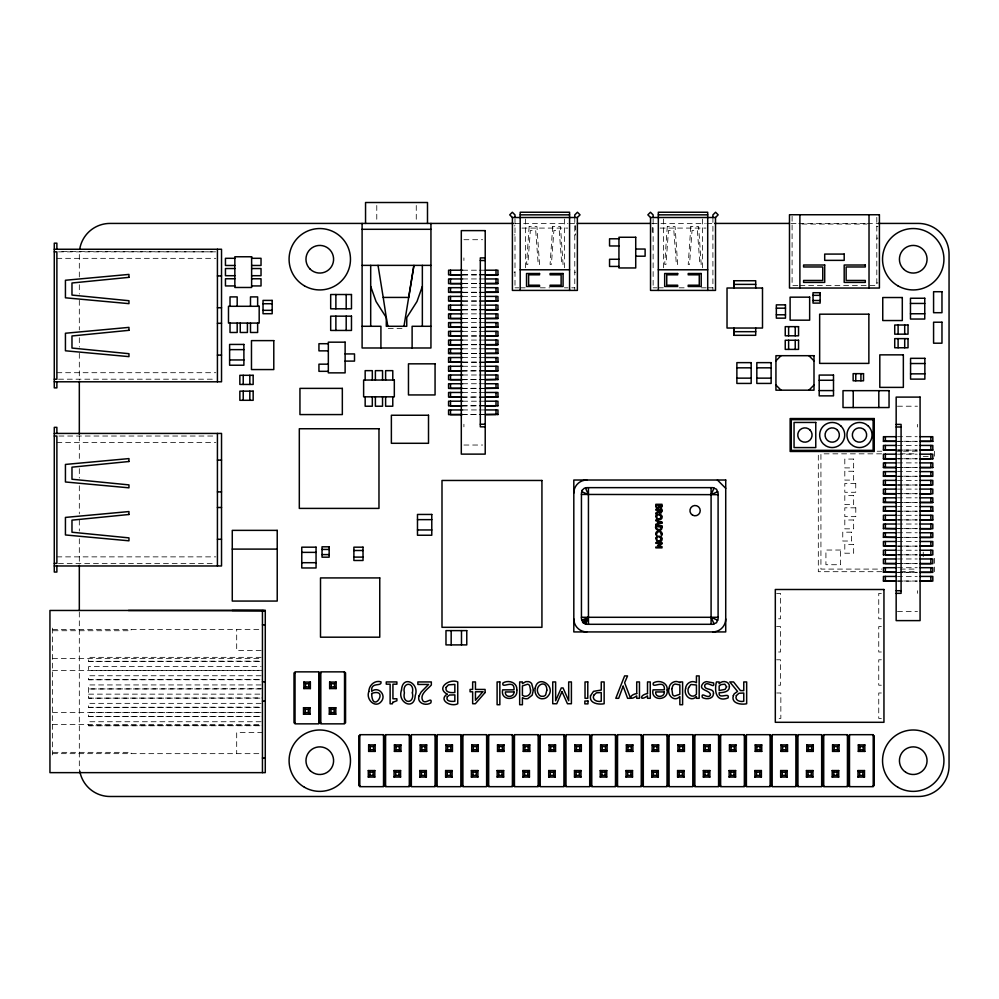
<?xml version="1.0" encoding="UTF-8"?>
<svg xmlns="http://www.w3.org/2000/svg" width="999" height="999" viewBox="0 0 999 999"><rect width="100%" height="100%" fill="white"/><g stroke="black" fill="none" stroke-linecap="round" stroke-linejoin="round"><path stroke-width="0.75" stroke-dasharray="5 3.75" d="M462.649 274.825L477.809 274.787M479.32 274.775L483.878 274.762M462.649 283.566L477.809 283.516M479.32 283.516L483.878 283.504M462.649 292.295L477.809 292.245M479.32 292.245L483.878 292.232M462.649 301.024L477.809 300.986M479.32 300.974L483.878 300.961M462.649 309.752L477.809 309.715M479.32 309.715L483.878 309.702M462.649 318.494L477.809 318.444M479.32 318.444L483.878 318.431M462.649 327.222L477.809 327.185M479.32 327.173L483.878 327.16M462.649 335.951L477.809 335.914M479.32 335.914L483.878 335.901M462.649 344.692L477.809 344.643M479.32 344.643L483.878 344.63M462.649 353.421L477.809 353.384M479.32 353.371L483.878 353.359M462.649 362.15L477.809 362.113M479.32 362.113L483.878 362.1M462.649 370.891L477.809 370.841L462.799 370.954M479.32 370.841L483.878 370.829M462.649 379.62L477.809 379.583L462.799 379.682M479.32 379.57L483.878 379.558M462.649 388.349L477.809 388.311L462.799 388.424M479.32 388.311L483.878 388.299M462.649 397.09L477.809 397.04L462.799 397.152M479.32 397.04L483.878 397.028M462.649 405.819L477.809 405.781L462.799 405.881M479.32 405.769L483.878 405.756M462.649 414.548L477.809 414.51L462.799 414.622M479.32 414.51L483.878 414.498M261.114 657.342L88.624 657.342L88.624 661.35L262.675 661.138M262.675 670.341L88.624 670.541L88.624 666.545L261.114 666.545M261.114 675.749L88.624 675.749L88.624 679.745L262.675 679.545M262.675 688.736L88.624 688.948L261.114 688.948M261.114 684.939L88.624 684.939L88.624 698.151L262.675 697.939M261.114 703.346L88.624 703.346L88.624 707.342L262.675 707.142M261.114 712.549L88.624 712.549L88.624 716.545L262.675 716.345M261.114 721.74L88.624 721.74L88.624 725.749L262.675 725.536M514.96 223.426L567.994 223.426M569.555 223.426L575.786 223.426M652.21 223.426L705.232 223.426M706.793 223.426L713.036 223.426M791.021 223.426L797.252 223.426M798.813 223.426L865.871 223.426M867.432 223.426L878.358 223.426M801.947 224.051L866.957 224.051M514.135 225.824L514.997 225.824M574.775 225.824L575.636 225.824L575.636 234.915L574.775 234.915M876.81 226.448L878.021 226.448M521.953 228.084L567.819 228.084M660.089 228.084L705.943 228.084M514.135 234.915L514.997 234.915M876.81 238.137L878.021 238.137M463.911 239.71L482.617 239.71M58.529 251.848L215.821 251.848L58.441 251.598M56.843 258.341L215.809 258.341M462.649 270.205L477.809 270.205M479.245 270.205L483.878 270.205M514.135 272.215L514.997 272.215M574.775 272.215L575.636 272.215M462.799 274.887L477.747 274.887M479.245 274.887L483.728 274.887M462.649 278.946L477.809 278.946M479.245 278.946L483.878 278.946M876.81 282.917L878.021 282.917M462.799 283.629L477.747 283.629M479.245 283.629L483.728 283.629M797.864 285.439L792.095 285.439L792.095 216.284M799.887 285.439L876.81 285.439L876.81 216.284M462.649 287.675L477.809 287.675M479.245 287.675L483.878 287.675M514.997 287.812L518.856 287.812M520.192 287.812L526.373 287.812M540.259 287.812L549.512 287.812M564.373 287.812L568.031 287.812M571.728 287.812L574.775 287.812M653.134 287.812L656.98 287.812M658.329 287.812L663.523 287.812M679.12 287.812L686.912 287.812M701.36 287.812L706.168 287.812M707.704 287.812L712.911 287.812M462.799 292.357L477.747 292.357M479.245 292.357L483.728 292.357M462.649 296.403L477.809 296.403M479.245 296.403L483.878 296.403M462.799 301.086L477.747 301.086M479.245 301.086L483.728 301.086M462.649 305.145L477.809 305.145M479.245 305.145L483.878 305.145M462.799 309.827L477.747 309.827M479.245 309.827L483.728 309.827M462.649 313.873L477.809 313.873M479.245 313.873L483.878 313.873M462.799 318.556L477.747 318.556M479.245 318.556L483.728 318.556M462.649 322.602L477.809 322.602M479.245 322.602L483.878 322.602M462.799 327.285L477.747 327.285M479.245 327.285L483.728 327.285M388.261 328.521L403.608 328.521M462.649 331.343L477.809 331.343M479.245 331.343L483.878 331.343M462.799 336.026L477.747 336.026M479.245 336.026L483.728 336.026M462.649 340.072L477.809 340.072M479.245 340.072L483.878 340.072M462.799 344.755L477.747 344.755M479.245 344.755L483.728 344.755M462.649 348.801L477.809 348.801M479.245 348.801L483.878 348.801M462.799 353.484L477.747 353.484M479.245 353.484L483.728 353.484M462.649 357.542L477.809 357.542M479.245 357.542L483.878 357.542M462.799 362.225L477.747 362.225M479.245 362.225L483.728 362.225M462.649 366.271L477.809 366.271M479.245 366.271L483.878 366.271M479.245 370.954L483.728 370.954M56.843 372.702L215.809 372.702M462.649 375L477.809 375M479.245 375L483.878 375M58.529 379.195L215.821 379.195M479.245 379.682L483.728 379.682M462.649 383.741L477.809 383.741M479.245 383.741L483.878 383.741M479.245 388.424L483.728 388.424M462.649 392.47L477.809 392.47M479.245 392.47L483.878 392.47M479.245 397.152L483.728 397.152M462.649 401.198L477.809 401.198M479.245 401.198L483.878 401.198M479.245 405.881L483.728 405.881M897.464 406.206L917.482 406.206M462.649 409.94L477.809 409.94M479.245 409.94L483.878 409.94M479.245 414.622L483.728 414.622M58.941 436.026L215.834 436.026M897.514 436.7L917.219 436.7M897.664 441.383L917.094 441.383M56.843 442.52L215.809 442.52M463.911 445.03L482.617 445.03M897.514 445.429L917.219 445.429M897.664 450.112L917.094 450.112M877.184 451.223L881.83 451.223M897.327 451.223L901.972 451.223M903.521 451.223L917.457 451.223M881.605 453.833L820.928 453.833L820.928 569.093L881.605 569.093M900.274 453.833L917.382 453.833M897.514 454.17L917.219 454.17M923.238 456.568L928.87 456.568M897.664 458.853L917.094 458.853M897.514 462.899L917.219 462.899M897.664 467.582L917.094 467.582M897.514 471.628L917.219 471.628M897.664 476.311L917.094 476.311M897.514 480.369L917.219 480.369M897.664 485.052L917.094 485.052M897.514 489.098L917.219 489.098M897.664 493.781L917.094 493.781M897.514 497.827L917.219 497.827M897.664 502.509L917.094 502.509M897.514 506.568L917.219 506.568M897.664 511.251L917.094 511.251M897.514 515.297L917.219 515.297M897.664 519.98L917.094 519.98M897.514 524.025L917.219 524.025M897.664 528.708L917.094 528.708M897.514 532.767L917.219 532.767M897.664 537.45L917.094 537.45M897.514 541.495L917.219 541.495M897.664 546.178L917.094 546.178M897.514 550.224L917.219 550.224M897.664 554.907L917.094 554.907M56.843 556.868L215.809 556.868M897.514 558.965L917.219 558.965M58.441 563.374L215.834 563.374M897.664 563.648L917.094 563.648M897.514 567.694L917.219 567.694M900.274 569.093L917.382 569.093M881.83 571.69L818.318 571.69L818.318 452.772M900.424 571.69L917.457 571.69M897.664 572.377L917.094 572.377M897.514 576.423L917.219 576.423M897.664 581.106L917.094 581.106M776.61 593.394L780.506 593.394L780.506 618.793L776.61 618.793M881.343 593.394L878.745 593.394L878.745 618.793L881.343 618.793M897.464 611.513L917.482 611.513M776.61 626.585L780.506 626.585L780.506 651.997L776.61 651.997M881.343 626.585L878.745 626.585L878.745 651.997L881.343 651.997M52.547 629.432L262.675 629.432M53.072 630.731L131.094 630.731L131.094 629.432M261.139 650.499L236.688 650.499L236.688 629.432M52.547 658.541L262.675 658.541M776.61 659.79L780.506 659.79L780.506 685.202L776.61 685.202M881.343 659.79L878.745 659.79L878.745 685.202L881.343 685.202M88.624 661.35L261.114 661.35M52.547 670.629L261.114 670.541M88.624 679.745L261.114 679.745M776.698 692.994L780.843 692.994L780.843 718.393L776.698 718.393M881.343 692.994L878.745 692.994L878.745 718.393L881.343 718.393M88.624 694.143L261.114 694.143M88.624 698.151L261.114 698.151M88.624 707.342L261.114 707.342M52.547 712.462L262.675 712.462M88.624 716.545L261.114 716.545M52.547 724.55L262.675 724.55M88.624 725.749L261.114 725.749M262.675 732.592L236.688 732.592L236.688 753.658M53.072 752.359L131.094 752.359L131.094 753.658M52.547 753.658L262.675 753.658M897.514 441.258L902.06 441.271M903.571 441.271L917.219 441.308M897.514 449.987L902.06 450M903.571 450.012L917.219 450.049M897.514 458.728L902.06 458.741M903.571 458.741L917.219 458.778M897.514 467.457L902.06 467.47M903.571 467.47L917.219 467.507M897.514 476.186L902.06 476.198M903.571 476.211L917.219 476.248M897.514 484.927L902.06 484.94M903.571 484.94L917.219 484.977M897.514 493.656L902.06 493.668M903.571 493.668L917.219 493.706M897.514 502.385L902.06 502.397M903.571 502.41L917.219 502.447M897.514 511.126L902.06 511.138M903.571 511.138L917.219 511.176M897.514 519.855L902.06 519.867M903.571 519.867L917.219 519.905M897.514 528.583L902.06 528.596M903.571 528.608L917.219 528.646M897.514 537.325L902.06 537.337M903.571 537.337L917.219 537.375M897.514 546.053L902.06 546.066M903.571 546.066L917.219 546.103M897.514 554.782L902.06 554.795M903.571 554.807L917.219 554.845M897.514 563.523L902.06 563.536M903.571 563.536L917.219 563.573M897.514 572.252L902.06 572.265M903.571 572.265L917.219 572.302M897.514 580.981L902.06 580.993M903.571 581.006L917.219 581.043M934.502 451.223L934.502 456.568M934.502 558.316L934.502 571.69M923.238 552.147L923.238 556.768M917.482 424.4L917.482 426.998M917.482 590.721L917.482 593.331M712.911 217.507L712.911 290.409M702.509 219.031L702.509 268.694M663.523 219.031L663.523 268.694M653.134 219.031L653.134 288.886M652.272 227.335L652.272 233.404M574.775 217.507L574.775 290.409M564.373 219.031L564.373 268.694M525.399 219.031L525.399 268.694M514.997 219.031L514.997 288.886M463.911 257.904L463.911 260.502M463.911 424.238L463.911 426.835M416.271 205.494L416.271 220.442M376.773 205.494L376.773 220.442M79.321 276.96L79.321 254.133A30.694 30.694 0 0 1 79.433 251.461M79.321 284.752L79.321 294.106M79.321 300.337L79.321 329.945M79.321 337.749L79.321 347.09M79.321 353.334L79.321 379.82M79.321 435.939L79.321 460.864M79.321 468.668L79.321 478.009M79.321 485.801L79.321 513.861M79.321 520.092L79.321 531.006M79.321 538.798L79.321 563.736M79.321 612.05L79.321 765.796A30.694 30.694 0 0 0 79.783 771.141M52.547 628.134L52.547 754.957M529.133 226.598L526.535 264.423L527.834 264.423L530.344 230.507L535.714 230.507L538.224 264.423L539.535 264.423L536.938 226.598L529.133 226.598M552.684 226.598L550.087 264.423L551.386 264.423L553.896 230.507L559.265 230.507L561.775 264.423L563.074 264.423L560.476 226.598L552.684 226.598M667.27 226.598L664.672 264.423L665.971 264.423L668.481 230.507L673.85 230.507L676.36 264.423L677.659 264.423L675.062 226.598L667.27 226.598M690.809 226.598L688.211 264.423L689.522 264.423L692.032 230.507L697.402 230.507L699.912 264.423L701.211 264.423L698.613 226.598L690.809 226.598M853.646 459.065L844.804 459.065L844.804 467.907L853.646 467.907L853.646 459.065M853.646 471.253L844.804 471.253L844.804 480.094L853.646 480.094L853.646 471.253M855.743 483.441L844.804 483.441L844.804 492.282L855.743 492.282L855.743 483.441M853.646 495.629L844.804 495.629L844.804 504.458L853.646 504.458L853.646 495.629M855.793 507.817L844.804 507.817L844.804 516.645L855.793 516.645L855.793 507.817M853.646 519.992L844.804 519.992L844.804 528.833L853.646 528.833L853.646 519.992M851.585 532.18L842.756 532.18L842.756 541.021L851.585 541.021L851.585 532.18M853.646 544.368L844.804 544.368L844.804 553.209L853.646 553.209L853.646 544.368M840.609 550.037L825.923 550.037L825.923 564.722L840.609 564.722L840.609 550.037"/><path stroke-width="1.5" d="M370.691 326.286L370.691 265.372M422.352 326.286L422.352 265.372M734.003 280.744L733.828 288.012L733.828 280.744L755.706 280.744L755.706 288.012M403.971 326.286L413.911 265.372L408.728 297.427L383.216 297.427L378.022 265.372M422.352 286.413L416.983 301.536L406.755 317.582L406.755 326.286L386.288 326.286L386.288 317.582L383.216 297.427M585.764 624.013L588.436 617.295L588.436 487.649M714.06 488.012L711.088 494.655L717.732 491.67M584.715 623.738L588.436 617.295L581.793 620.279M583.566 623.151L588.436 617.295L588.486 624.3M514.997 217.507L514.997 214.91L512.337 212.238L509.74 214.847L512.4 217.507L512.4 290.409L577.372 290.409L577.372 217.507L580.032 214.847L577.434 212.238L574.775 214.91L574.775 217.507M653.134 217.507L653.134 214.91L650.461 212.238L647.864 214.847L650.536 217.507L650.536 290.409L715.509 290.409L715.509 217.507L718.169 214.847L715.571 212.238L712.911 214.91L712.911 217.507M303.871 688.573L305.494 686.95L308.741 686.95L310.364 688.573L303.871 688.573L303.871 682.08L310.364 682.08L310.364 688.573M308.741 686.95L308.741 683.703L310.364 682.08M303.521 714.223L305.157 712.599L308.404 712.599L310.027 714.223L303.521 714.223L303.521 707.729L310.027 707.729L310.027 714.223M303.521 707.729L305.157 709.352L308.404 709.352L310.027 707.729M329.645 688.573L331.268 686.95L334.515 686.95L336.139 688.573L329.645 688.573L329.645 682.08L336.139 682.08L336.139 688.573M334.515 686.95L334.515 683.703L336.139 682.08M329.295 714.223L330.919 712.599L334.178 712.599L335.801 714.223L335.801 707.729L329.295 707.729L329.295 714.223L335.801 714.223M329.295 707.729L330.919 709.352L334.178 709.352L335.801 707.729M368.643 751.398L370.267 749.774L373.514 749.774L375.137 751.398L375.137 744.904L368.643 744.904L368.643 751.398L375.137 751.398M373.514 749.774L373.514 746.528L375.137 744.904M775.936 360.814L781.043 355.694M368.294 777.047L369.93 775.424L373.176 775.424L374.8 777.047L374.8 770.554L368.294 770.554L368.294 777.047L374.8 777.047M368.294 770.554L369.93 772.177L373.176 772.177L374.8 770.554M394.418 751.398L396.041 749.774L399.288 749.774L400.911 751.398L394.418 751.398L394.418 744.904L400.911 744.904L400.911 751.398M399.288 749.774L399.288 746.528L400.911 744.904M394.068 777.047L395.691 775.424L398.951 775.424L400.574 777.047L394.068 777.047L394.068 770.554L400.574 770.554L400.574 777.047M394.068 770.554L395.691 772.177L398.951 772.177L400.574 770.554M420.192 751.398L421.815 749.774L425.062 749.774L426.685 751.398L420.192 751.398L420.192 744.904L426.685 744.904L426.685 751.398M425.062 749.774L425.062 746.528L426.685 744.904M419.842 777.047L421.466 775.424L424.712 775.424L426.348 777.047L426.348 770.554L419.842 770.554L419.842 777.047L426.348 777.047M419.842 770.554L421.466 772.177L424.712 772.177L426.348 770.554M445.966 751.398L447.589 749.774L450.836 749.774L452.46 751.398L452.46 744.904L445.966 744.904L445.966 751.398L452.46 751.398M450.836 749.774L450.836 746.528L452.46 744.904M808.878 390.184L813.998 385.065M445.616 777.047L447.24 775.424L450.487 775.424L452.11 777.047L445.616 777.047L445.616 770.554L452.11 770.554L452.11 777.047M445.616 770.554L447.24 772.177L450.487 772.177L452.11 770.554M471.74 751.398L473.364 749.774L476.61 749.774L478.234 751.398L478.234 744.904L471.74 744.904L471.74 751.398L478.234 751.398M476.61 749.774L476.61 746.528L478.234 744.904M471.391 777.047L473.014 775.424L476.261 775.424L477.884 777.047L471.391 777.047L471.391 770.554L477.884 770.554L477.884 777.047M471.391 770.554L473.014 772.177L476.261 772.177L477.884 770.554M497.514 751.398L499.138 749.774L502.385 749.774L504.008 751.398L497.514 751.398L497.514 744.904L504.008 744.904L504.008 751.398M502.385 749.774L502.385 746.528L504.008 744.904M497.165 777.047L498.788 775.424L502.035 775.424L503.658 777.047L503.658 770.554L497.165 770.554L497.165 777.047L503.658 777.047M497.165 770.554L498.788 772.177L502.035 772.177L503.658 770.554M523.276 751.398L524.9 749.774L528.159 749.774L529.782 751.398L523.276 751.398L523.276 744.904L529.782 744.904L529.782 751.398M528.159 749.774L528.159 746.528L529.782 744.904M522.939 777.047L524.562 775.424L527.809 775.424L529.433 777.047L522.939 777.047L522.939 770.554L529.433 770.554L529.433 777.047M522.939 770.554L524.562 772.177L527.809 772.177L529.433 770.554M549.05 751.398L550.674 749.774L553.933 749.774L555.556 751.398L549.05 751.398L549.05 744.904L555.556 744.904L555.556 751.398M553.933 749.774L553.933 746.528L555.556 744.904M548.713 777.047L550.337 775.424L553.583 775.424L555.207 777.047L555.207 770.554L548.713 770.554L548.713 777.047L555.207 777.047M548.713 770.554L550.337 772.177L553.583 772.177L555.207 770.554M574.825 751.398L576.448 749.774L579.695 749.774L581.318 751.398L574.825 751.398L574.825 744.904L581.318 744.904L581.318 751.398M579.695 749.774L579.695 746.528L581.318 744.904M574.487 777.047L576.111 775.424L579.358 775.424L580.981 777.047L574.487 777.047L574.487 770.554L580.981 770.554L580.981 777.047M574.487 770.554L576.111 772.177L579.358 772.177L580.981 770.554M600.599 751.398L602.222 749.774L605.469 749.774L607.092 751.398L600.599 751.398L600.599 744.904L607.092 744.904L607.092 751.398M605.469 749.774L605.469 746.528L607.092 744.904M600.249 777.047L601.885 775.424L605.132 775.424L606.755 777.047L606.755 770.554L600.249 770.554L600.249 777.047L606.755 777.047M600.249 770.554L601.885 772.177L605.132 772.177L606.755 770.554M626.373 751.398L627.996 749.774L631.243 749.774L632.866 751.398L632.866 744.904L626.373 744.904L626.373 751.398L632.866 751.398M631.243 749.774L631.243 746.528L632.866 744.904M626.023 777.047L627.647 775.424L630.906 775.424L632.529 777.047L626.023 777.047L626.023 770.554L632.529 770.554L632.529 777.047M626.023 770.554L627.647 772.177L630.906 772.177L632.529 770.554M652.147 751.398L653.771 749.774L657.017 749.774L658.641 751.398L652.147 751.398L652.147 744.904L658.641 744.904L658.641 751.398M657.017 749.774L657.017 746.528L658.641 744.904M651.798 777.047L653.421 775.424L656.668 775.424L658.304 777.047L651.798 777.047L651.798 770.554L658.304 770.554L658.304 777.047M651.798 770.554L653.421 772.177L656.668 772.177L658.304 770.554M677.921 751.398L679.545 749.774L682.792 749.774L684.415 751.398L677.921 751.398L677.921 744.904L684.415 744.904L684.415 751.398M677.921 744.904L679.545 746.528L682.792 746.528L684.415 744.904M677.572 777.047L679.195 775.424L682.442 775.424L684.065 777.047L684.065 770.554L677.572 770.554L677.572 777.047L684.065 777.047M677.572 770.554L679.195 772.177L682.442 772.177L684.065 770.554M703.696 751.398L705.319 749.774L708.566 749.774L710.189 751.398L710.189 744.904L703.696 744.904L703.696 751.398L710.189 751.398M708.566 749.774L708.566 746.528L710.189 744.904M703.346 777.047L704.969 775.424L708.216 775.424L709.839 777.047L709.839 770.554L703.346 770.554L703.346 777.047L709.839 777.047M703.346 770.554L704.969 772.177L708.216 772.177L709.839 770.554M729.47 751.398L731.093 749.774L734.34 749.774L735.963 751.398L729.47 751.398L729.47 744.904L735.963 744.904L735.963 751.398M729.47 744.904L731.093 746.528L734.34 746.528L735.963 744.904M729.12 777.047L730.744 775.424L733.99 775.424L735.614 777.047L735.614 770.554L729.12 770.554L729.12 777.047L735.614 777.047M729.12 770.554L730.744 772.177L733.99 772.177L735.614 770.554M755.232 751.398L756.855 749.774L760.114 749.774L761.738 751.398L761.738 744.904L755.232 744.904L755.232 751.398L761.738 751.398M755.232 744.904L756.855 746.528L760.114 746.528L761.738 744.904M754.894 777.047L756.518 775.424L759.764 775.424L761.388 777.047L754.894 777.047L754.894 770.554L761.388 770.554L761.388 777.047M754.894 770.554L756.518 772.177L759.764 772.177L761.388 770.554M781.006 751.398L782.629 749.774L785.888 749.774L787.512 751.398L781.006 751.398L781.006 744.904L787.512 744.904L787.512 751.398M785.888 749.774L785.888 746.528L787.512 744.904M780.669 777.047L782.292 775.424L785.539 775.424L787.162 777.047L780.669 777.047L780.669 770.554L787.162 770.554L787.162 777.047M780.669 770.554L782.292 772.177L785.539 772.177L787.162 770.554M806.78 751.398L808.403 749.774L811.65 749.774L813.273 751.398L806.78 751.398L806.78 744.904L813.273 744.904L813.273 751.398M811.65 749.774L811.65 746.528L813.273 744.904M806.443 777.047L808.066 775.424L811.313 775.424L812.936 777.047L812.936 770.554L806.443 770.554L806.443 777.047L812.936 777.047M806.443 770.554L808.066 772.177L811.313 772.177L812.936 770.554M832.554 751.398L834.177 749.774L837.424 749.774L839.048 751.398L832.554 751.398L832.554 744.904L839.048 744.904L839.048 751.398M837.424 749.774L837.424 746.528L839.048 744.904M832.204 777.047L833.84 775.424L837.087 775.424L838.71 777.047L838.71 770.554L832.204 770.554L832.204 777.047L838.71 777.047M832.204 770.554L833.84 772.177L837.087 772.177L838.71 770.554M858.328 751.398L859.952 749.774L863.198 749.774L864.822 751.398L864.822 744.904L858.328 744.904L858.328 751.398L864.822 751.398M858.328 744.904L859.952 746.528L863.198 746.528L864.822 744.904M857.979 777.047L859.602 775.424L862.861 775.424L864.485 777.047L864.485 770.554L857.979 770.554L857.979 777.047L864.485 777.047M857.979 770.554L859.602 772.177L862.861 772.177L864.485 770.554M582.579 622.165L588.436 617.295M447.04 694.168C438.062 700.461 451.311 707.28 457.742 703.746L457.742 681.942C449.95 678.196 435.589 687.811 447.04 694.055M462.649 274.825L450.524 274.862L450.524 270.205M485.389 274.762L497.952 274.737M462.649 283.566L450.524 283.591L450.524 278.946M485.389 283.491L497.952 283.466M462.649 292.295L450.524 292.332L450.524 287.675M485.389 292.232L497.952 292.195M462.649 301.024L450.524 301.061L450.524 296.403M485.389 300.961L497.952 300.936M462.649 309.752L450.524 309.79L450.524 305.145M485.389 309.69L497.952 309.665M462.649 318.494L450.524 318.531L450.524 313.873M485.389 318.431L497.952 318.394M462.649 327.222L450.524 327.26L450.524 322.602M485.389 327.16L497.952 327.135M462.649 335.951L450.524 335.989L450.524 331.343M485.389 335.889L497.952 335.864M448.576 344.73L462.649 344.692M485.389 344.63L497.952 344.593M448.576 353.459L462.649 353.421M485.389 353.359L497.952 353.334M448.576 362.187L462.649 362.15M485.389 362.088L497.952 362.063M462.649 366.271L448.576 366.271L448.576 370.954L462.649 370.891M485.389 370.829L497.952 370.791M462.649 379.62L450.524 379.657L450.524 375M485.389 379.558L496.003 379.52L496.003 375M462.649 388.349L450.524 388.386L450.524 383.741M485.389 388.286L496.003 388.261L496.003 383.741M462.649 397.09L450.524 397.127L450.524 392.47M485.389 397.028L496.003 396.99L496.003 392.47M462.649 405.819L450.524 405.856L450.524 401.198M485.389 405.756L496.003 405.719L496.003 401.198M462.649 414.548L450.524 414.585L450.524 409.94M485.389 414.485L496.003 414.46L496.003 409.94M520.192 214.847L569.58 214.847M658.329 214.847L707.704 214.847M512.4 217.507L577.372 217.507M650.536 217.507L715.509 217.507M513.399 223.426L110.015 223.426A30.694 30.694 0 0 0 79.783 248.788M577.347 223.426L650.649 223.426M714.597 223.426L789.46 223.426M878.358 223.426L918.356 223.426A30.694 30.694 0 0 1 949.05 254.133L949.05 765.796A30.694 30.694 0 0 1 918.356 796.49L110.015 796.49A30.694 30.694 0 0 1 79.783 771.141M362.1 229.295L430.944 229.295M618.943 238.798L609.552 238.798L609.552 245.966L618.943 245.966M635.726 249.038L645.117 249.038L645.117 256.194L635.726 256.194M54.283 249.25L221.528 249.25L221.528 381.793L54.283 381.793M54.283 251.848L56.881 251.848L56.881 379.195L54.283 379.195M485.214 257.904L480.307 257.904L480.307 426.835L485.214 426.835M234.852 258.304L225.449 258.304L225.449 265.472L234.852 265.472M251.623 258.304L261.026 258.304L261.026 265.472L251.623 265.472M618.943 259.265L609.552 259.265L609.552 266.433L618.943 266.433M480.307 260.502L485.214 260.502M362.1 265.372L430.944 265.372M234.852 268.544L225.449 268.544L225.449 275.699L234.852 275.699M251.623 268.544L261.026 268.544L261.026 275.699L251.623 275.699M520.192 269.78L569.58 269.78M658.329 269.78L707.704 269.78M462.649 270.205L448.576 270.205L448.576 274.887L461.301 274.887M485.214 270.205L497.952 270.205L497.952 274.887L485.214 274.887M217.42 275.936L221.528 275.936M234.852 278.771L225.449 278.771L225.449 285.939L234.852 285.939M251.623 278.771L261.026 278.771L261.026 285.939L251.623 285.939M462.649 278.946L448.576 278.946L448.576 283.629L461.301 283.629M485.214 278.946L497.952 278.946L497.952 283.629L485.214 283.629M734.003 284.378L755.706 284.378M462.649 287.675L448.576 287.675L448.576 292.357L461.301 292.357M485.214 287.675L497.952 287.675L497.952 292.357L485.214 292.357M813.011 295.342L820.142 295.342M462.649 296.403L448.576 296.403L448.576 301.086L461.301 301.086M485.214 296.403L497.952 296.403L497.952 301.086L485.214 301.086M813.011 300.499L820.142 300.499M910.464 303.446L924.762 303.446M263.024 303.733L272.178 303.733M462.649 305.145L448.576 305.145L448.576 309.827L461.301 309.827M485.214 305.145L497.952 305.145L497.952 309.827L485.214 309.827M217.42 307.729L221.528 307.729M776.335 308.179L785.476 308.179M263.024 310.327L272.178 310.327M462.649 313.873L448.576 313.873L448.576 318.556L461.301 318.556M485.214 313.873L497.952 313.873L497.952 318.556L485.214 318.556M910.464 313.761L924.762 313.761M776.335 314.785L785.476 314.785M462.649 322.602L448.576 322.602L448.576 327.285L461.301 327.285M485.214 322.602L497.952 322.602L497.952 327.285L485.214 327.285M217.42 323.314L221.528 323.314M362.1 326.286L380.919 326.286L380.919 347.989M430.944 326.286L412.112 326.286L412.112 347.989M462.649 331.343L448.576 331.343L448.576 336.026L461.301 336.026M485.214 331.343L497.952 331.343L497.952 336.026L485.214 336.026M755.706 328.034L755.706 335.314L733.828 335.314L733.828 328.034L734.003 331.68L755.706 331.68M462.649 340.072L448.576 340.072L448.576 344.755L461.301 344.755M485.214 340.072L497.952 340.072L497.952 344.755L485.214 344.755M328.334 343.706L318.943 343.706L318.943 350.861L328.334 350.861M462.649 348.801L448.576 348.801L448.576 353.484L461.301 353.484M485.214 348.801L497.952 348.801L497.952 353.484L485.214 353.484M229.608 349.638L243.893 349.638M345.117 353.933L354.508 353.933L354.508 361.101L345.117 361.101M217.42 355.107L221.528 355.107M462.649 357.542L448.576 357.542L448.576 362.225L461.301 362.225M485.214 357.542L497.952 357.542L497.952 362.225L485.214 362.225M229.608 359.952L243.893 359.952M910.564 363.524L924.862 363.524M328.334 364.173L318.943 364.173L318.943 371.328L328.334 371.328M485.214 366.271L497.952 366.271L497.952 370.954L485.214 370.954M736.875 367.832L751.173 367.832M756.83 367.832L771.128 367.832M448.576 370.954L461.301 370.954M910.564 373.851L924.862 373.851M462.649 375L448.576 375L448.576 379.682L461.301 379.682M485.214 375L497.952 375L497.952 379.682M736.875 378.146L751.173 378.146M756.83 378.146L771.128 378.146M485.214 379.682L497.952 379.52M819.205 380.269L833.503 380.269M462.649 383.741L448.576 383.741L448.576 388.424L461.301 388.424M485.214 383.741L497.952 383.741L497.952 388.424M485.214 388.424L497.952 388.261M819.205 390.584L833.503 390.584M462.649 392.47L448.576 392.47L448.576 397.152L461.301 397.152M485.214 392.47L497.952 392.47L497.952 397.152M485.214 397.152L497.952 396.99M462.649 401.198L448.576 401.198L448.576 405.881L461.301 405.881M485.214 401.198L497.952 401.198L497.952 405.881M485.214 405.881L497.952 405.719M462.649 409.94L448.576 409.94L448.576 414.622L461.301 414.622M485.214 409.94L497.952 409.94L497.952 414.622M485.214 414.622L497.952 414.46M480.307 424.238L485.214 424.238M896.165 424.4L901.086 424.4L901.086 593.331L896.165 593.331M896.165 426.998L901.086 426.998M54.283 433.429L221.528 433.429L221.528 565.971L54.283 565.971M54.283 436.026L56.881 436.026L56.881 563.374L54.283 563.374M896.165 436.7L883.428 436.7L883.428 441.383L896.165 441.383M920.079 436.7L932.816 436.7L932.816 441.383M883.428 441.221L895.991 441.258M920.079 441.383L932.816 441.358M896.165 445.429L883.428 445.429L883.428 450.112L896.165 450.112M920.079 445.429L932.816 445.429L932.816 450.112M883.428 449.95L895.991 449.987M920.079 450.112L932.816 450.087M896.165 454.17L883.428 454.17L883.428 458.853L896.165 458.853M920.079 454.17L932.816 454.17L932.816 458.853M883.428 458.691L895.991 458.716M920.079 458.853L932.816 458.816M217.42 460.102L221.528 460.102M896.165 462.899L883.428 462.899L883.428 467.582L896.165 467.582M920.079 462.899L932.816 462.899L932.816 467.582M883.428 467.42L895.991 467.457M920.079 467.582L932.816 467.557M896.165 471.628L883.428 471.628L883.428 476.311L896.165 476.311M920.079 471.628L932.816 471.628L932.816 476.311L920.079 476.311M883.428 476.148L895.991 476.186M896.165 480.369L883.428 480.369L883.428 485.052L896.165 485.052M920.079 480.369L932.816 480.369L932.816 485.052L920.079 485.052M883.428 484.89L895.991 484.915M896.165 489.098L883.428 489.098L883.428 493.781L896.165 493.781M920.079 489.098L932.816 489.098L932.816 493.781L920.079 493.781M217.42 491.895L221.528 491.895M883.428 493.618L895.991 493.656M718.094 494.655L581.443 494.443M896.165 497.827L883.428 497.827L883.428 502.509L896.165 502.509M920.079 497.827L932.816 497.827L932.816 502.509L920.079 502.509M883.428 502.347L895.991 502.385M920.254 502.447L932.816 502.485M896.165 506.568L883.428 506.568L883.428 511.251L896.165 511.251M920.079 506.568L932.816 506.568L932.816 511.251L920.079 511.251M217.42 507.492L221.528 507.492M883.428 511.088L895.991 511.113M920.254 511.188L932.816 511.213M896.165 515.297L883.428 515.297L883.428 519.98L896.165 519.98M920.079 515.297L932.816 515.297L932.816 519.98L920.079 519.98M417.482 519.642L431.78 519.642M883.428 519.817L895.991 519.855M920.254 519.917L932.816 519.955M896.165 524.025L883.428 524.025L883.428 528.708M920.079 524.025L932.816 524.025L932.816 528.708L920.079 528.708M883.428 528.546L896.165 528.708M417.482 529.957L431.78 529.957M896.165 532.767L883.428 532.767L883.428 537.45M920.079 532.767L932.816 532.767L932.816 537.45L920.079 537.45M883.428 537.287L896.165 537.45M217.42 539.285L221.528 539.285M896.165 541.495L883.428 541.495L883.428 546.178L896.165 546.178M920.079 541.495L932.816 541.495L932.816 546.178L920.079 546.178M232.268 549.1L277.223 549.1M322.028 549.438L329.158 549.438M896.165 550.224L883.428 550.224L883.428 554.907M920.079 550.224L932.816 550.224L932.816 554.907L920.079 554.907M353.883 550.499L363.024 550.499M301.773 552.372L316.059 552.372M322.028 554.595L329.158 554.595M883.428 554.745L896.165 554.907M353.883 557.105L363.024 557.105M896.165 558.965L883.428 558.965L883.428 563.648L896.165 563.648M920.079 558.965L932.816 558.965L932.816 563.648L920.079 563.648M301.773 562.699L316.059 562.699M896.165 567.694L883.428 567.694L883.428 572.377M920.079 567.694L932.816 567.694L932.816 572.377L920.079 572.377M883.428 572.215L896.165 572.377M896.165 576.423L883.428 576.423L883.428 581.106L896.165 581.106M920.079 576.423L932.816 576.423L932.816 581.106L920.079 581.106M883.428 580.943L895.991 580.981M896.165 590.721L901.086 590.721M128.384 610.464L265.272 610.564M581.443 617.295L718.094 617.295M262.45 624.862L265.272 624.862M295.03 672.889L294.006 672.889L294.006 722.826L295.03 722.826M318.756 672.889L320.804 672.889M344.53 672.889L345.554 672.889L345.554 722.826L344.53 722.826M262.45 681.78L265.272 681.78M303.871 682.08L305.494 683.703L308.741 683.703M329.645 682.08L331.268 683.703L334.515 683.703M262.45 701.111L265.272 701.111M318.756 722.826L320.804 722.826M359.802 735.714L358.778 735.714L358.778 785.651L359.802 785.651M383.529 735.714L385.577 735.714M409.303 735.714L411.351 735.714M435.077 735.714L437.125 735.714M460.851 735.714L462.899 735.714M486.625 735.714L488.673 735.714M512.4 735.714L514.448 735.714M538.174 735.714L540.209 735.714M563.936 735.714L565.983 735.714M589.71 735.714L591.758 735.714M615.484 735.714L617.532 735.714M641.258 735.714L643.306 735.714M667.032 735.714L669.08 735.714M692.806 735.714L694.854 735.714M718.581 735.714L720.629 735.714M744.355 735.714L746.403 735.714M770.129 735.714L772.165 735.714M795.891 735.714L797.939 735.714M821.665 735.714L823.713 735.714M847.439 735.714L849.487 735.714M873.213 735.714L874.237 735.714L874.237 785.651L873.213 785.651M368.643 744.904L370.267 746.528L373.514 746.528M394.418 744.904L396.041 746.528L399.288 746.528M420.192 744.904L421.815 746.528L425.062 746.528M445.966 744.904L447.589 746.528L450.836 746.528M471.74 744.904L473.364 746.528L476.61 746.528M497.514 744.904L499.138 746.528L502.385 746.528M523.276 744.904L524.9 746.528L528.159 746.528M549.05 744.904L550.674 746.528L553.933 746.528M574.825 744.904L576.448 746.528L579.695 746.528M600.599 744.904L602.222 746.528L605.469 746.528M626.373 744.904L627.996 746.528L631.243 746.528M652.147 744.904L653.771 746.528L657.017 746.528M703.696 744.904L705.319 746.528L708.566 746.528M781.006 744.904L782.629 746.528L785.888 746.528M806.78 744.904L808.403 746.528L811.65 746.528M832.554 744.904L834.177 746.528L837.424 746.528M262.45 758.041L265.272 758.041M383.529 785.651L385.577 785.651M409.303 785.651L411.351 785.651M435.077 785.651L437.125 785.651M460.851 785.651L462.899 785.651M486.625 785.651L488.673 785.651M512.4 785.651L514.448 785.651M538.174 785.651L540.209 785.651M563.936 785.651L565.983 785.651M589.71 785.651L591.758 785.651M615.484 785.651L617.532 785.651M641.258 785.651L643.306 785.651M667.032 785.651L669.08 785.651M692.806 785.651L694.854 785.651M718.581 785.651L720.629 785.651M744.355 785.651L746.403 785.651M770.129 785.651L772.165 785.651M795.891 785.651L797.939 785.651M821.665 785.651L823.713 785.651M847.439 785.651L849.487 785.651M920.254 441.321L930.868 441.358L930.868 436.7M920.254 450.049L930.868 450.087L930.868 445.429M920.254 458.791L930.868 458.816L930.868 454.17M920.254 467.52L930.868 467.557L930.868 462.899M920.254 476.248L930.868 476.286L930.868 471.628M920.254 484.99L930.868 485.014L930.868 480.369M920.254 493.718L930.868 493.756L930.868 489.098M895.991 528.583L885.376 528.546L885.376 524.025M920.254 528.646L930.868 528.683L930.868 524.025M895.991 537.312L885.376 537.287L885.376 532.767M920.254 537.387L930.868 537.412L930.868 532.767M895.991 546.053L885.376 546.016L885.376 541.495M920.254 546.116L930.868 546.141L930.868 541.495M895.991 554.782L885.376 554.745L885.376 550.224M920.254 554.845L930.868 554.882L930.868 550.224M895.991 563.511L885.376 563.486L885.376 558.965M920.254 563.586L930.868 563.611L930.868 558.965M895.991 572.252L885.376 572.215L885.376 567.694M920.254 572.315L930.868 572.34L930.868 567.694M920.254 581.043L930.868 581.081L930.868 576.423M232.13 610.464L263.786 610.564M581.793 491.67L588.436 494.655L585.464 488.012M717.732 620.279L711.088 617.295L714.06 623.938M808.878 355.694L813.998 360.814M775.936 385.065L781.043 390.184M717.407 480.019L725.724 488.324M370.691 286.413L376.061 301.536L386.288 317.582L387.862 326.286M930.868 497.827L930.868 502.485M930.868 506.568L930.868 511.213M930.868 515.297L930.868 519.955M904.707 325.012L904.707 334.166M904.707 338.624L904.707 347.764M898.101 325.012L898.101 334.166M898.101 338.624L898.101 347.764M885.376 436.7L885.376 441.221M885.376 445.429L885.376 449.95M885.376 454.17L885.376 458.691M885.376 462.899L885.376 467.42M885.376 471.628L885.376 476.148M885.376 480.369L885.376 484.89M885.376 489.098L885.376 493.618M885.376 497.827L885.376 502.347M885.376 506.568L885.376 511.088M885.376 515.297L885.376 519.817M885.376 576.423L885.376 580.943M878.808 390.659L878.808 407.542M869.018 214.748L869.018 288.037M863.198 746.528L863.198 749.774M862.861 772.177L862.861 775.424M860.926 373.651L860.926 380.794M859.952 746.528L859.952 749.774M859.602 772.177L859.602 775.424M855.768 373.651L855.768 380.794M853.233 390.659L853.233 407.542M848.463 735.714L848.463 785.651M837.087 772.177L837.087 775.424M834.177 746.528L834.177 749.774M833.84 772.177L833.84 775.424M822.689 735.714L822.689 785.651M811.313 772.177L811.313 775.424M808.403 746.528L808.403 749.774M808.066 772.177L808.066 775.424M799.887 214.748L799.887 288.037M796.915 735.714L796.915 785.651M795.229 326.648L795.229 335.801M795.229 340.259L795.229 349.4M788.623 326.648L788.623 335.801M788.623 340.259L788.623 349.4M785.539 772.177L785.539 775.424M782.629 746.528L782.629 749.774M782.292 772.177L782.292 775.424M771.141 735.714L771.141 785.651M760.114 746.528L760.114 749.774M759.764 772.177L759.764 775.424M756.855 746.528L756.855 749.774M756.518 772.177L756.518 775.424M745.379 735.714L745.379 785.651M734.34 746.528L734.34 749.774M734.003 331.68L734.003 335.314M733.99 772.177L733.99 775.424M731.093 746.528L731.093 749.774M730.744 772.177L730.744 775.424M719.605 735.714L719.605 785.651M711.088 487.649L711.088 624.3M708.216 772.177L708.216 775.424M707.704 290.409L707.704 212.238L658.329 212.238L658.329 290.409M705.319 746.528L705.319 749.774M704.969 772.177L704.969 775.424M693.83 735.714L693.83 785.651M682.792 746.528L682.792 749.774M682.442 772.177L682.442 775.424M679.545 746.528L679.545 749.774M679.195 772.177L679.195 775.424M668.056 735.714L668.056 785.651M656.668 772.177L656.668 775.424M653.771 746.528L653.771 749.774M653.421 772.177L653.421 775.424M642.282 735.714L642.282 785.651M630.906 772.177L630.906 775.424M627.996 746.528L627.996 749.774M627.647 772.177L627.647 775.424M616.508 735.714L616.508 785.651M605.132 772.177L605.132 775.424M602.222 746.528L602.222 749.774M601.885 772.177L601.885 775.424M590.734 735.714L590.734 785.651M579.358 772.177L579.358 775.424M576.448 746.528L576.448 749.774M576.111 772.177L576.111 775.424M569.58 290.409L569.58 212.238L520.192 212.238L520.192 290.409M564.959 735.714L564.959 785.651M553.583 772.177L553.583 775.424M550.674 746.528L550.674 749.774M550.337 772.177L550.337 775.424M539.185 735.714L539.185 785.651M527.809 772.177L527.809 775.424M524.9 746.528L524.9 749.774M524.562 772.177L524.562 775.424M513.424 735.714L513.424 785.651M502.035 772.177L502.035 775.424M499.138 746.528L499.138 749.774M498.788 772.177L498.788 775.424M496.003 270.205L496.003 274.737M496.003 278.946L496.003 283.466M496.003 287.675L496.003 292.195M496.003 296.403L496.003 300.936M496.003 305.145L496.003 309.665M496.003 313.873L496.003 318.394M496.003 322.602L496.003 327.135M496.003 331.343L496.003 335.864M496.003 340.072L496.003 344.593M496.003 348.801L496.003 353.334M496.003 357.542L496.003 362.063M496.003 366.271L496.003 370.791M487.649 735.714L487.649 785.651M476.261 772.177L476.261 775.424M473.364 746.528L473.364 749.774M473.014 772.177L473.014 775.424M461.875 735.714L461.875 785.651M461.488 630.619L461.488 644.904M451.173 630.619L451.173 644.904M450.524 340.072L450.524 344.73M450.524 348.801L450.524 353.459M450.524 357.542L450.524 362.187M450.524 366.271L450.524 370.929M450.487 772.177L450.487 775.424M447.589 746.528L447.589 749.774M447.24 772.177L447.24 775.424M436.101 735.714L436.101 785.651M430.944 223.426L430.944 347.989L362.1 347.989L362.1 223.426M427.497 223.426L427.497 202.51L365.547 202.51L365.547 223.426M424.712 772.177L424.712 775.424M421.815 746.528L421.815 749.774M421.466 772.177L421.466 775.424M410.327 735.714L410.327 785.651M398.951 772.177L398.951 775.424M396.041 746.528L396.041 749.774M395.691 772.177L395.691 775.424M392.782 380.045L392.782 370.654L385.614 370.654L385.614 380.045M392.782 396.828L392.782 406.218L385.614 406.218L385.614 396.828M384.553 735.714L384.553 785.651M382.542 380.045L382.542 370.654L375.387 370.654L375.387 380.045M382.542 396.828L382.542 406.218L375.387 406.218L375.387 396.828M373.176 772.177L373.176 775.424M372.315 380.045L372.315 370.654L365.159 370.654L365.159 380.045M372.315 396.828L372.315 406.218L365.159 406.218L365.159 396.828M370.267 746.528L370.267 749.774M369.93 772.177L369.93 775.424M346.191 294.518L346.191 308.803M346.191 316.159L346.191 330.444M335.876 294.518L335.876 308.803M335.876 316.159L335.876 330.444M334.178 709.352L334.178 712.599M331.268 683.703L331.268 686.95M330.919 709.352L330.919 712.599M319.78 672.889L319.78 722.826M308.404 709.352L308.404 712.599M305.494 683.703L305.494 686.95M305.157 709.352L305.157 712.599M262.45 610.564L262.45 772.639M257.642 306.293L257.642 296.903L250.487 296.903L250.487 306.293M257.642 323.077L257.642 332.48L250.487 332.48L250.487 323.077M249.825 375.299L249.825 384.44M249.825 391.158L249.825 400.299M247.415 323.077L247.415 332.48L240.247 332.48L240.247 323.077M243.232 375.299L243.232 384.44M243.232 391.158L243.232 400.299M237.188 306.293L237.188 296.903L230.02 296.903L230.02 306.293M237.188 323.077L237.188 332.48L230.02 332.48L230.02 323.077M217.42 249.25L217.42 381.793M217.42 433.429L217.42 565.971M79.321 381.381L79.321 434.378M79.321 565.297L79.321 610.489M56.881 249.25L56.881 243.169L54.283 243.169L54.283 387.874L56.881 387.874L56.881 381.793M56.881 433.429L56.881 427.347L54.283 427.347L54.283 572.052L56.881 572.052L56.881 565.971M586.8 631.93A12.999 12.999 0 0 1 573.813 618.93M573.813 493.019A12.999 12.999 0 0 1 586.8 480.019M725.724 618.93A12.999 12.999 0 0 1 712.724 631.93M371.678 693.98C372.602 714.972 389.96 687.412 371.715 693.406L371.678 693.98M661.313 505.906C661.65 508.391 658.491 507.03 659.502 505.119L661.313 505.119L661.313 505.906M401.511 690.109C396.828 702.372 414.373 711.363 415.234 695.579C419.955 683.279 402.385 674.313 401.511 690.109M412.375 692.819C414.947 704.183 401.835 704.233 404.383 692.856C401.81 681.48 414.935 681.468 412.375 692.819M661.313 527.135C661.725 530.906 655.369 530.157 656.543 526.51L661.313 527.135M662.012 527.097C662.487 532.567 653.808 530.669 655.831 525.686L662.012 525.686L662.012 527.097M658.816 506.056C659.09 508.816 655.406 507.28 656.543 505.119L658.816 505.119L658.816 506.056M662.012 505.931L661.301 508.041L659.303 507.33L657.292 508.441L655.956 507.092L655.831 504.295L662.012 504.295L662.012 505.931M671.803 688.673L672.627 694.617A2.922 2.922 0 0 0 674.575 696.041L679.857 694.268L679.857 684.902L675.249 684.065A3.846 3.846 0 0 0 672.939 685.464L671.803 688.673M368.868 691.52C365.497 699.512 375.761 709.315 381.655 701.023C386.363 694.605 378.047 686.026 371.728 691.333C370.392 681.293 382.18 687.212 380.969 681.83C374.762 679.907 368.868 685.314 368.868 691.52M685.589 688.611C683.328 695.179 690.946 702.497 696.428 696.578L696.428 698.301L699.175 698.301L699.175 675.911L696.428 675.911L696.428 682.767C691.882 679.57 685.739 683.341 685.589 688.611M535.202 688.174C533.866 693.506 537.912 700.112 543.931 698.613A6.518 6.518 0 0 0 547.677 696.478C557.092 686.613 537.862 673.676 535.202 688.174M669.018 688.486C666.745 695.054 674.325 702.547 679.857 696.578L679.857 704.72L682.604 704.72L682.604 681.942L680.032 681.942L679.857 682.704C675.386 679.407 669.143 683.191 669.018 688.486M662.012 510.901L661.151 512.986L659.44 512.974L658.528 511.888L655.831 514.085L655.831 513.024L658.291 511.063L658.291 510.127L655.831 510.127L655.831 509.303L662.012 509.303L662.012 510.901M516.808 690.022C518.481 701.148 499.887 701.348 502.684 689.834L514.023 689.834C514.785 678.171 500.886 689.722 502.997 682.941C508.566 679.507 517.619 682.542 516.808 690.022M533.379 689.997L532.167 695.192L527.834 698.601A7.43 7.43 0 0 1 522.415 697.639L522.415 704.72L519.667 704.72L519.667 681.942L522.415 681.942L522.415 683.616L525.849 681.643L528.583 681.63A5.245 5.245 0 0 1 531.693 683.678L533.379 689.997M667.17 690.022C668.831 701.148 650.249 701.348 653.046 689.834L664.372 689.834C665.134 678.171 651.248 689.722 653.346 682.941C658.915 679.507 667.981 682.542 667.17 690.022M662.125 533.878C661.051 540.384 661.613 526.073 656.43 533.866C658.129 538.011 653.995 533.791 656.53 531.868C658.341 530.307 662.2 531.093 662.125 533.878M661.313 510.939C661.475 513.311 658.004 512.112 658.978 510.127L661.313 510.127L661.313 510.939M655.756 516.358L657.005 519.268L660.851 519.255A2.373 2.373 0 0 0 661.925 518.094C663.673 514.148 656.568 512.612 655.756 516.358M655.756 538.336L657.005 541.233L660.851 541.233A2.373 2.373 0 0 0 661.925 540.059C663.673 536.126 656.568 534.577 655.756 538.336M446.066 687.474C444.755 692.682 451.348 692.981 454.845 692.469L454.845 684.415L448.451 684.864L446.066 687.474M590.509 695.791C588.935 703.546 598.726 704.794 604.145 703.746L604.145 681.942L601.248 681.942L601.248 690.072L593.518 691.345L590.509 695.791M661.438 516.958C655.269 524.6 655.294 509.303 661.438 516.958M661.438 538.936C655.269 546.578 655.294 531.281 661.438 538.936M713.486 693.706C713.348 699.15 706.031 699.687 702.334 697.502C700.636 690.933 708.066 699.712 710.439 695.079C710.776 689.834 696.49 690.559 703.371 683.041A6.244 6.244 0 0 1 706.605 681.643L713.561 682.929C715.296 689.947 707.467 680.319 704.77 685.139C703.496 690.883 714.31 687.399 713.486 693.706M546.84 690.109L545.679 694.829A3.721 3.721 0 0 1 543.381 696.278L541.358 696.278A3.696 3.696 0 0 1 539.073 694.829C532.517 686.226 546.803 677.921 546.84 690.109M688.598 687.587C686.088 692.981 691.645 699.45 696.428 694.268L696.428 685.002L690.908 684.49L688.598 687.587M530.544 690.059C531.393 694.717 526.323 698.039 522.415 695.354L522.415 685.926L527.609 684.203A3.009 3.009 0 0 1 529.62 685.639L530.544 690.059M729.432 686.688C729.595 691.995 723.076 692.682 719.155 692.707C718.169 700.137 730.107 691.62 728.096 697.939C716.183 702.622 714.148 691.345 716.42 681.942L719.155 681.942L719.155 683.691C722.265 679.944 729.645 681.206 729.432 686.688M419.081 695.841C416.521 703.034 425.699 706.393 430.869 702.871C432.592 696.028 425.661 704.62 422.839 700.786C419.168 694.417 427.759 689.198 431.331 685.002L431.331 681.942L417.869 681.942L417.869 684.452L428.583 684.452L421.216 691.945L419.081 695.841M733.328 695.629C730.868 703.633 741.233 704.944 746.665 703.746L746.665 681.942L743.768 681.942L743.768 690.609L740.459 690.609L733.553 681.942L729.794 681.942L737.549 691.433L734.24 693.818L733.328 695.629M736.363 695.616C734.34 700.424 740.084 702.172 743.768 701.248L743.768 693.031L738.985 693.244L736.363 695.616M593.693 695.279C591.77 700.087 597.414 702.185 601.248 701.248L601.248 692.544L596.428 692.831L593.693 695.279M726.585 686.862L725.062 689.41L719.155 690.509L719.155 685.976L721.128 684.59L724.824 684.203L726.585 686.862M447.277 696.715C445.367 701.698 451.723 701.61 454.845 701.261L454.845 694.879L449.55 695.029L447.277 696.715M514.023 691.945C514.323 697.689 504.557 698.076 505.369 691.945L514.023 691.945M664.372 691.945C664.672 697.689 654.907 698.076 655.719 691.945L664.372 691.945M392.757 702.322L392.395 703.808L390.122 703.808L390.122 684.178L386.263 684.178L386.263 681.942L396.89 681.942L396.89 684.178L392.932 684.178L392.932 698.776L396.89 698.776L396.89 700.774L392.757 702.322M582.155 490.334L581.443 493.019L581.443 618.93L583.004 622.727L586.8 624.3L712.724 624.3L716.52 622.727L718.094 618.93L718.094 493.019L716.52 489.223L712.724 487.649L586.8 487.649L584.115 488.361L582.155 490.334M623.126 686.188L618.681 698.301L615.809 698.301L624.6 675.911L627.547 675.911L624.625 682.742L630.556 698.301L627.597 698.301L623.126 686.188M562.012 691.608L556.755 703.746L552.734 703.746L552.734 681.942L555.631 681.942L555.631 700.724L561.301 687.949L563.061 687.949L568.693 700.724L568.693 681.942L571.403 681.942L571.403 703.746L567.457 703.746L562.012 691.608M482.817 691.783L475.462 700.299L475.462 691.783L482.817 691.783M485.102 692.519L475.349 703.746L472.652 703.746L472.652 691.783L470.067 691.783L470.067 689.435L472.652 689.435L472.652 681.942L475.462 681.942L475.462 689.435L485.102 689.435L485.102 692.519M636.713 693.556C628.746 694.829 628.583 701.872 636.713 695.866L636.713 698.301L639.46 698.301L639.46 681.942L636.713 681.942L636.713 693.556M647.514 693.556C639.547 694.829 639.385 701.872 647.514 695.866L647.514 698.301L650.262 698.301L650.262 681.942L647.514 681.942L647.514 693.556M662.012 543.681L658.578 545.229L662.012 546.715L662.012 547.852L655.831 547.852L655.831 547.04L661.163 547.04L657.542 545.429L661.163 543.331L655.831 543.331L655.831 542.569L662.012 542.569L662.012 543.681M662.012 523.014L655.831 525.099L655.831 524.238L657.567 523.676L657.567 521.316L655.831 520.754L655.831 519.917L662.012 522.002L662.012 523.014M661.176 522.489L658.266 523.439L658.266 521.54L661.176 522.489M128.958 277.347L71.978 282.992L71.978 295.067L128.958 300.724L128.958 303.646L65.434 297.802L65.434 280.257L128.958 274.413L128.958 277.347M128.958 330.319L71.978 335.964L71.978 348.052L128.958 353.696L128.958 356.631L65.434 350.786L65.434 333.241L128.958 327.385L128.958 330.319M128.958 461.513L71.978 467.17L71.978 479.245L128.958 484.89L128.958 487.824L65.434 481.98L65.434 464.435L128.958 458.591L128.958 461.513M128.958 514.497L71.978 520.142L71.978 532.23L128.958 537.874L128.958 540.809L65.434 534.952L65.434 517.42L128.958 511.563L128.958 514.497M879.407 214.748L789.485 214.748L789.485 288.037L879.407 288.037L879.407 214.748M485.214 230.619L461.301 230.619L461.301 454.12L485.214 454.12L485.214 230.619M635.726 237.263L618.943 237.263L618.943 267.957L635.726 267.957L635.726 237.263M844.192 254.083L824.699 254.083L824.699 260.364L844.192 260.364L844.192 254.083M251.623 256.768L234.852 256.768L234.852 287.475L251.623 287.475L251.623 256.768M824.699 265.01L803.596 265.01L803.596 266.97L822.751 266.97L822.751 280.457L803.596 280.457L803.596 282.405L824.699 282.405L824.699 265.01M865.309 265.01L844.192 265.01L844.192 282.405L865.309 282.405L865.309 280.457L846.141 280.457L846.141 266.97L865.309 266.97L865.309 265.01M539.535 273.514L526.535 273.514L526.535 286.513L539.535 286.513L539.535 285.214L528.621 285.214L528.621 274.812L539.535 274.812L539.535 273.514M563.074 273.514L550.087 273.514L550.087 274.812L561.126 274.812L561.126 285.214L550.087 285.214L550.087 286.513L563.074 286.513L563.074 273.514M677.659 273.514L664.672 273.514L664.672 286.513L677.659 286.513L677.659 285.214L666.745 285.214L666.745 274.812L677.659 274.812L677.659 273.514M701.211 273.514L688.211 273.514L688.211 274.812L699.263 274.812L699.263 285.214L688.211 285.214L688.211 286.513L701.211 286.513L701.211 273.514M762.499 288.012L727.022 288.012L727.022 328.034L762.499 328.034L762.499 288.012M941.97 291.72L933.578 291.72L933.578 312.699L941.97 312.699L941.97 291.72M820.142 292.719L813.011 292.719L813.011 303.097L820.142 303.097L820.142 292.719M351.473 294.518L330.681 294.518L330.681 308.803L351.473 308.803L351.473 294.518M809.652 297.165L790.109 297.165L790.109 320.179L809.652 320.179L809.652 297.165M902.297 297.527L882.754 297.527L882.754 320.542L902.297 320.542L902.297 297.527M924.762 298.251L910.464 298.251L910.464 319.043L924.762 319.043L924.762 298.251M272.178 300.399L263.024 300.399L263.024 313.711L272.178 313.711L272.178 300.399M785.476 304.857L776.335 304.857L776.335 318.157L785.476 318.157L785.476 304.857M259.178 306.293L228.484 306.293L228.484 323.077L259.178 323.077L259.178 306.293M868.868 314.185L819.655 314.185L819.655 363.399L868.868 363.399L868.868 314.185M351.473 316.159L330.681 316.159L330.681 330.444L351.473 330.444L351.473 316.159M941.97 322.215L933.578 322.215L933.578 343.194L941.97 343.194L941.97 322.215M908.029 325.012L894.729 325.012L894.729 334.166L908.029 334.166L908.029 325.012M798.551 326.648L785.239 326.648L785.239 335.801L798.551 335.801L798.551 326.648M908.029 338.624L894.729 338.624L894.729 347.764L908.029 347.764L908.029 338.624M798.551 340.259L785.239 340.259L785.239 349.4L798.551 349.4L798.551 340.259M273.788 340.622L251.473 340.622L251.473 369.568L273.788 369.568L273.788 340.622M345.117 342.17L328.334 342.17L328.334 372.864L345.117 372.864L345.117 342.17M243.893 344.43L229.608 344.43L229.608 365.222L243.893 365.222L243.893 344.43M903.346 354.857L879.807 354.857L879.807 387.387L903.346 387.387L903.346 354.857M813.998 355.694L775.936 355.694L775.936 390.184L813.998 390.184L813.998 355.694M924.862 358.329L910.564 358.329L910.564 379.121L924.862 379.121L924.862 358.329M751.173 362.637L736.875 362.637L736.875 383.429L751.173 383.429L751.173 362.637M771.128 362.637L756.83 362.637L756.83 383.429L771.128 383.429L771.128 362.637M435.064 363.836L408.466 363.836L408.466 394.942L435.064 394.942L435.064 363.836M863.523 373.651L853.134 373.651L853.134 380.794L863.523 380.794L863.523 373.651M833.503 375.075L819.205 375.075L819.205 395.866L833.503 395.866L833.503 375.075M253.159 375.299L239.847 375.299L239.847 384.44L253.159 384.44L253.159 375.299M394.318 380.045L363.624 380.045L363.624 396.828L394.318 396.828L394.318 380.045M342.332 388.374L299.95 388.374L299.95 414.573L342.332 414.573L342.332 388.374M889.048 390.659L843.006 390.659L843.006 407.542L889.048 407.542L889.048 390.659M253.159 391.158L239.847 391.158L239.847 400.299L253.159 400.299L253.159 391.158M920.079 397.103L896.165 397.103L896.165 620.616L920.079 620.616L920.079 397.103M428.509 415.247L391.371 415.247L391.371 443.294L428.509 443.294L428.509 415.247M874.237 418.556L790.147 418.556L790.147 451.473L874.237 451.473L874.237 418.556M873.126 419.667L791.27 419.667L791.27 450.362L873.126 450.362L873.126 419.667M815.771 422.452L794.055 422.452L794.055 447.577L815.771 447.577L815.771 422.452M378.971 428.746L299.313 428.746L299.313 508.404L378.971 508.404L378.971 428.746M725.724 480.019L573.813 480.019L573.813 631.93L725.724 631.93L725.724 480.019M541.933 480.469L441.995 480.469L441.995 627.31L541.933 627.31L541.933 480.469M431.78 514.448L417.482 514.448L417.482 535.239L431.78 535.239L431.78 514.448M277.223 530.369L232.268 530.369L232.268 601.061L277.223 601.061L277.223 530.369M329.158 546.803L322.028 546.803L322.028 557.18L329.158 557.18L329.158 546.803M316.059 547.177L301.773 547.177L301.773 567.969L316.059 567.969L316.059 547.177M363.024 547.177L353.883 547.177L353.883 560.489L363.024 560.489L363.024 547.177M379.757 577.922L320.504 577.922L320.504 637.187L379.757 637.187L379.757 577.922M883.953 589.497L775.311 589.497L775.311 722.302L883.953 722.302L883.953 589.497M265.272 610.464L49.95 610.464L49.95 772.639L265.272 772.639L265.272 610.464M466.77 630.619L445.979 630.619L445.979 644.904L466.77 644.904L466.77 630.619M318.756 671.865L295.03 671.865L295.03 723.85L318.756 723.85L318.756 671.865M344.53 671.865L320.804 671.865L320.804 723.85L344.53 723.85L344.53 671.865M499.85 681.942L497.102 681.942L497.102 704.72L499.85 704.72L499.85 681.942M587.787 681.942L585.027 681.942L585.027 698.301L587.787 698.301L587.787 681.942M587.974 701.036L584.84 701.036L584.84 703.883L587.974 703.883L587.974 701.036M383.529 734.69L359.802 734.69L359.802 786.675L383.529 786.675L383.529 734.69M409.303 734.69L385.577 734.69L385.577 786.675L409.303 786.675L409.303 734.69M435.077 734.69L411.351 734.69L411.351 786.675L435.077 786.675L435.077 734.69M460.851 734.69L437.125 734.69L437.125 786.675L460.851 786.675L460.851 734.69M486.625 734.69L462.899 734.69L462.899 786.675L486.625 786.675L486.625 734.69M512.4 734.69L488.673 734.69L488.673 786.675L512.4 786.675L512.4 734.69M538.174 734.69L514.448 734.69L514.448 786.675L538.174 786.675L538.174 734.69M563.936 734.69L540.209 734.69L540.209 786.675L563.936 786.675L563.936 734.69M589.71 734.69L565.983 734.69L565.983 786.675L589.71 786.675L589.71 734.69M615.484 734.69L591.758 734.69L591.758 786.675L615.484 786.675L615.484 734.69M641.258 734.69L617.532 734.69L617.532 786.675L641.258 786.675L641.258 734.69M667.032 734.69L643.306 734.69L643.306 786.675L667.032 786.675L667.032 734.69M692.806 734.69L669.08 734.69L669.08 786.675L692.806 786.675L692.806 734.69M718.581 734.69L694.854 734.69L694.854 786.675L718.581 786.675L718.581 734.69M744.355 734.69L720.629 734.69L720.629 786.675L744.355 786.675L744.355 734.69M770.129 734.69L746.403 734.69L746.403 786.675L770.129 786.675L770.129 734.69M795.891 734.69L772.165 734.69L772.165 786.675L795.891 786.675L795.891 734.69M821.665 734.69L797.939 734.69L797.939 786.675L821.665 786.675L821.665 734.69M847.439 734.69L823.713 734.69L823.713 786.675L847.439 786.675L847.439 734.69M873.213 734.69L849.487 734.69L849.487 786.675L873.213 786.675L873.213 734.69M868.368 426.136L865.758 424.138A12.562 12.562 0 0 0 850.599 443.893L853.196 445.891A12.562 12.562 0 0 0 868.368 426.136M864.547 429.945L863.061 428.808A7.168 7.168 0 0 0 854.42 440.084L855.893 441.221A7.168 7.168 0 0 0 864.547 429.945M841.071 426.136L838.473 424.138A12.562 12.562 0 0 0 823.313 443.893L825.911 445.891A12.562 12.562 0 0 0 841.071 426.136M837.262 429.945L835.776 428.808A7.168 7.168 0 0 0 827.135 440.084L828.608 441.221A7.168 7.168 0 0 0 837.262 429.945M809.977 429.945L808.491 428.808A7.168 7.168 0 0 0 799.849 440.084L801.323 441.221A7.168 7.168 0 0 0 809.977 429.945M905.768 772.302A13.811 13.811 0 0 0 927.035 761.338A13.811 13.811 0 0 0 906.905 748.413A13.811 13.811 0 0 0 905.768 772.302M903.695 269.231A13.811 13.811 0 0 0 926.66 262.525A13.811 13.811 0 0 0 909.365 245.979A13.811 13.811 0 0 0 903.695 269.231M897.889 285.826A30.694 30.694 0 0 0 943.93 259.24A30.694 30.694 0 0 0 897.889 232.655A30.694 30.694 0 0 0 897.889 285.826M897.889 787.262A30.694 30.694 0 0 0 943.93 760.689A30.694 30.694 0 0 0 897.889 734.103A30.694 30.694 0 0 0 897.889 787.262M310.239 269.231A13.811 13.811 0 0 0 333.204 262.525A13.811 13.811 0 0 0 315.909 245.979A13.811 13.811 0 0 0 310.239 269.231M304.433 285.826A30.694 30.694 0 0 0 350.474 259.24A30.694 30.694 0 0 0 304.433 232.655A30.694 30.694 0 0 0 304.433 285.826M310.239 770.666A13.811 13.811 0 0 0 333.204 763.96A13.811 13.811 0 0 0 315.909 747.427A13.811 13.811 0 0 0 310.239 770.666M304.433 787.262A30.694 30.694 0 0 0 350.474 760.689A30.694 30.694 0 0 0 304.433 734.103A30.694 30.694 0 0 0 304.433 787.262M692.519 515.109A5.145 5.145 0 0 0 700.237 510.651A5.145 5.145 0 0 0 692.519 506.193A5.145 5.145 0 0 0 692.519 515.109"/></g></svg>
